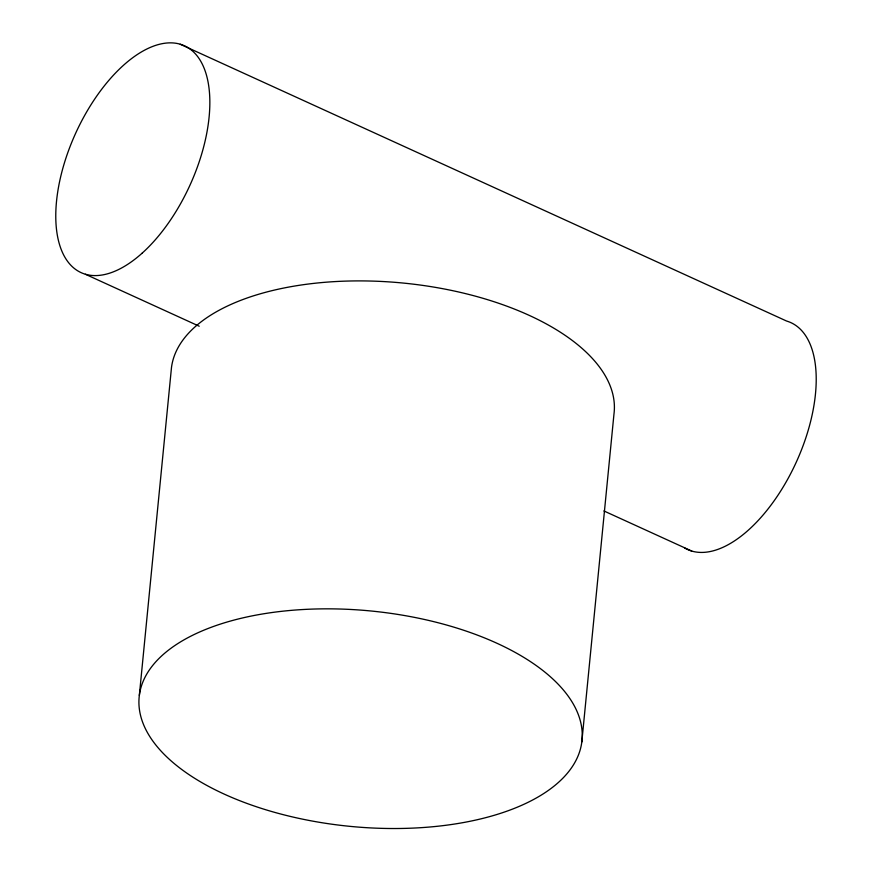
<?xml version="1.0" encoding="UTF-8"?>
<svg xmlns="http://www.w3.org/2000/svg" width="872" height="872" viewBox="0 0 872 872"><rect width="100%" height="100%" fill="white"/><g stroke="black" fill="none" stroke-linecap="round" stroke-linejoin="round"><path stroke-width="1.31" d="M139.335 695.431L171.49 367.493A222.48 108.193 5.6 0 1 406.472 283.389A222.48 108.193 5.6 0 1 613.975 414.004L581.82 741.93A222.48 108.193 5.6 0 1 238.067 800.027A222.48 108.193 5.6 0 1 261.851 614.084A222.48 108.193 5.6 0 1 581.82 741.93M180.253 44.254L786.609 321.049A124.652 62.784 -65.5 0 1 796.964 460.634A124.652 62.784 -65.5 0 1 684.771 548.085M85.391 274.255L199.23 326.226M603.893 510.948L691.747 551.05M142.245 253.076A124.652 62.784 -65.5 0 0 194.358 52.756A124.652 62.784 -65.5 0 0 61.858 171.948A124.652 62.784 -65.5 0 0 142.245 253.076"/></g></svg>
